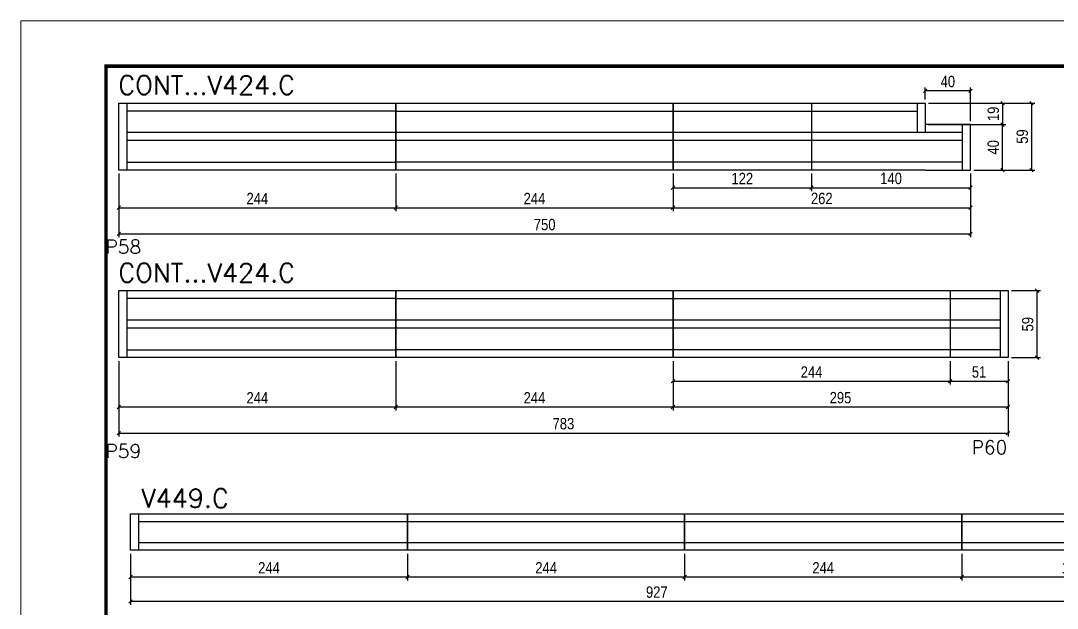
# Model space of a CAD drawing. Extents: x 567194 to 573448, y 6745 to 10093.
# Drawn here: x 568793 to 569705, y 7278 to 7795 of the extents above; entities that cross this region are included whole.
import ezdxf

# ---------------------------------------------------------------- set-up
doc = ezdxf.new("R2010")
doc.units = 0
doc.linetypes.add('DASHED', pattern=[0.75, 0.5, -0.25])
doc.layers.get('0').update_dxf_attribs({"linetype": 'CONTINUOUS'})
doc.layers.get('DEFPOINTS').update_dxf_attribs({"linetype": 'CONTINUOUS'})
for name, color, linetype in [('5', 5, 'CONTINUOUS'), ('COTA', 241, 'CONTINUOUS'), ('NOMENCLATURA', 7, 'CONTINUOUS'), ('Painéis', 200, 'CONTINUOUS'), ('SARR_2.2x7', 40, 'CONTINUOUS')]:
    doc.layers.add(name, color=color, linetype=linetype)
for name, color, linetype, lineweight in [('Escoras', 2, 'CONTINUOUS', 25), ('Folhas', 255, 'CONTINUOUS', 9), ('SARRAFO DE PRESSAO', 251, 'DASHED', 9)]:
    doc.layers.add(name, color=color, linetype=linetype, lineweight=lineweight)
doc.styles.add('COTA TECNICA-50', font='techl___.ttf', dxfattribs={"height": 10})
doc.styles.get("Standard").update_dxf_attribs({"font": 'ROMANS.SHX'})
doc.dimstyles.new('COTA PAINEL-50', dxfattribs={"dimtxt": 10, "dimasz": 3, "dimexe": 3, "dimexo": 3, "dimgap": 3, "dimtad": 1, "dimdec": 1, "dimzin": 12, "dimdsep": 46, "dimtxsty": 'COTA TECNICA-50', "dimblk1": 'OBLIQUE', "dimblk2": 'OBLIQUE', "dimsah": 1, "dimcen": 0.9, "dimclrd": 4, "dimclre": 4, "dimclrt": 240, "dimadec": 1, "dimazin": 3, "dimtfac": 1, "dimtdec": 1, "dimtmove": 0, "dimatfit": 3, "dimfxl": 1, "dimtolj": 1, "dimtzin": 12, "dimarcsym": 0})

# ---------------------------------------------------------------- blocks, each defined once
blk = doc.blocks.new('9999999999')
at = {"layer": 'Folhas'}
blk.add_lwpolyline([(98138.98, 34190.21), (99623.98, 34190.21), (99623.98, 35240.21), (98138.98, 35240.21)], close=True, dxfattribs=at)
at = {"layer": 'Folhas', "color": 30, "const_width": 3}
blk.add_lwpolyline([(98213.98, 34230.21), (99583.98, 34230.21), (99583.98, 35200.21), (98213.98, 35200.21)], close=True, dxfattribs=at)
blk = doc.blocks.new('_Oblique')
at = {"color": 0, "linetype": 'ByBlock', "lineweight": -2}
blk.add_line((-0.5, -0.5), (0.5, 0.5), dxfattribs=at)
blk = doc.blocks.new('*D35')
at = {"layer": 'COTA', "color": 4, "linetype": 'ByBlock', "lineweight": -2, "transparency": 16777216}
for p, q in [((568889.33, 7326.04), (568889.33, 7302.57)), ((569133.33, 7326.04), (569133.33, 7302.57)), ((568889.33, 7305.57), (569133.33, 7305.57))]:
    blk.add_line(p, q, dxfattribs=at)
at = {"layer": 'DEFPOINTS', "color": 0, "linetype": 'ByBlock', "transparency": 16777216}
for p in [(568889.33, 7329.04), (569133.33, 7329.04), (569133.33, 7305.57)]:
    blk.add_point(p, dxfattribs=at)
at = {"layer": 'COTA', "color": 4, "linetype": 'ByBlock', "lineweight": -2, "transparency": 16777216, "xscale": 3, "yscale": 3, "zscale": 3, "rotation": 180}
blk.add_blockref('_Oblique', (568889.33, 7305.57), dxfattribs=at)
at = {"layer": 'COTA', "color": 4, "linetype": 'ByBlock', "lineweight": -2, "transparency": 16777216, "xscale": 3, "yscale": 3, "zscale": 3}
blk.add_blockref('_Oblique', (569133.33, 7305.57), dxfattribs=at)
at = {"layer": 'COTA', "color": 240, "linetype": 'ByBlock', "transparency": 16777216, "insert": (569011.33, 7313.65), "char_height": 10, "attachment_point": 5, "style": 'COTA TECNICA-50'}
blk.add_mtext('\\A1;244', dxfattribs=at)
blk = doc.blocks.new('*D36')
at = {"layer": 'COTA', "color": 4, "linetype": 'ByBlock', "lineweight": -2, "transparency": 16777216}
for p, q in [((569133.33, 7326.04), (569133.33, 7302.57)), ((569377.33, 7326.04), (569377.33, 7302.57)), ((569133.33, 7305.57), (569377.33, 7305.57))]:
    blk.add_line(p, q, dxfattribs=at)
at = {"layer": 'DEFPOINTS', "color": 0, "linetype": 'ByBlock', "transparency": 16777216}
for p in [(569133.33, 7329.04), (569377.33, 7329.04), (569377.33, 7305.57)]:
    blk.add_point(p, dxfattribs=at)
at = {"layer": 'COTA', "color": 4, "linetype": 'ByBlock', "lineweight": -2, "transparency": 16777216, "xscale": 3, "yscale": 3, "zscale": 3, "rotation": 180}
blk.add_blockref('_Oblique', (569133.33, 7305.57), dxfattribs=at)
at = {"layer": 'COTA', "color": 4, "linetype": 'ByBlock', "lineweight": -2, "transparency": 16777216, "xscale": 3, "yscale": 3, "zscale": 3}
blk.add_blockref('_Oblique', (569377.33, 7305.57), dxfattribs=at)
at = {"layer": 'COTA', "color": 240, "linetype": 'ByBlock', "transparency": 16777216, "insert": (569255.33, 7313.65), "char_height": 10, "attachment_point": 5, "style": 'COTA TECNICA-50'}
blk.add_mtext('\\A1;244', dxfattribs=at)
blk = doc.blocks.new('*D37')
at = {"layer": 'COTA', "color": 4, "linetype": 'ByBlock', "lineweight": -2, "transparency": 16777216}
for p, q in [((569377.33, 7326.04), (569377.33, 7302.57)), ((569621.33, 7326.04), (569621.33, 7302.57)), ((569377.33, 7305.57), (569621.33, 7305.57))]:
    blk.add_line(p, q, dxfattribs=at)
at = {"layer": 'DEFPOINTS', "color": 0, "linetype": 'ByBlock', "transparency": 16777216}
for p in [(569377.33, 7329.04), (569621.33, 7329.04), (569621.33, 7305.57)]:
    blk.add_point(p, dxfattribs=at)
at = {"layer": 'COTA', "color": 4, "linetype": 'ByBlock', "lineweight": -2, "transparency": 16777216, "xscale": 3, "yscale": 3, "zscale": 3, "rotation": 180}
blk.add_blockref('_Oblique', (569377.33, 7305.57), dxfattribs=at)
at = {"layer": 'COTA', "color": 4, "linetype": 'ByBlock', "lineweight": -2, "transparency": 16777216, "xscale": 3, "yscale": 3, "zscale": 3}
blk.add_blockref('_Oblique', (569621.33, 7305.57), dxfattribs=at)
at = {"layer": 'COTA', "color": 240, "linetype": 'ByBlock', "transparency": 16777216, "insert": (569499.33, 7313.65), "char_height": 10, "attachment_point": 5, "style": 'COTA TECNICA-50'}
blk.add_mtext('\\A1;244', dxfattribs=at)
blk = doc.blocks.new('*D38')
at = {"layer": 'COTA', "color": 4, "linetype": 'ByBlock', "lineweight": -2, "transparency": 16777216}
for p, q in [((568889.33, 7326.04), (568889.33, 7281.08)), ((569816.33, 7326.04), (569816.33, 7281.08)), ((569816.33, 7284.08), (568889.33, 7284.08))]:
    blk.add_line(p, q, dxfattribs=at)
at = {"layer": 'DEFPOINTS', "color": 0, "linetype": 'ByBlock', "transparency": 16777216}
for p in [(568889.33, 7329.04), (569816.33, 7329.04), (568889.33, 7284.08)]:
    blk.add_point(p, dxfattribs=at)
at = {"layer": 'COTA', "color": 4, "linetype": 'ByBlock', "lineweight": -2, "transparency": 16777216, "xscale": 3, "yscale": 3, "zscale": 3, "rotation": 180}
blk.add_blockref('_Oblique', (568889.33, 7284.08), dxfattribs=at)
at = {"layer": 'COTA', "color": 4, "linetype": 'ByBlock', "lineweight": -2, "transparency": 16777216, "xscale": 3, "yscale": 3, "zscale": 3}
blk.add_blockref('_Oblique', (569816.33, 7284.08), dxfattribs=at)
at = {"layer": 'COTA', "color": 240, "linetype": 'ByBlock', "transparency": 16777216, "insert": (569352.83, 7292.18), "char_height": 10, "attachment_point": 5, "style": 'COTA TECNICA-50'}
blk.add_mtext('\\A1;927', dxfattribs=at)
blk = doc.blocks.new('*D157')
at = {"layer": 'DEFPOINTS', "color": 0, "linetype": 'ByBlock', "transparency": 16777216}
for p in [(569621.33, 7329.04), (569816.33, 7329.04), (569816.33, 7305.57)]:
    blk.add_point(p, dxfattribs=at)
at = {"layer": 'Escoras', "color": 4, "linetype": 'ByBlock', "lineweight": -2, "transparency": 16777216}
for p, q in [((569621.33, 7326.04), (569621.33, 7302.57)), ((569816.33, 7326.04), (569816.33, 7302.57)), ((569621.33, 7305.57), (569816.33, 7305.57))]:
    blk.add_line(p, q, dxfattribs=at)
at = {"layer": 'Escoras', "color": 4, "linetype": 'ByBlock', "lineweight": -2, "transparency": 16777216, "xscale": 3, "yscale": 3, "zscale": 3, "rotation": 180}
blk.add_blockref('_Oblique', (569621.33, 7305.57), dxfattribs=at)
at = {"layer": 'Escoras', "color": 4, "linetype": 'ByBlock', "lineweight": -2, "transparency": 16777216, "xscale": 3, "yscale": 3, "zscale": 3}
blk.add_blockref('_Oblique', (569816.33, 7305.57), dxfattribs=at)
at = {"layer": 'Escoras', "color": 240, "linetype": 'ByBlock', "transparency": 16777216, "insert": (569718.83, 7313.71), "char_height": 10, "attachment_point": 5, "style": 'COTA TECNICA-50'}
blk.add_mtext('\\A1;195', dxfattribs=at)
blk = doc.blocks.new('*D15')
at = {"layer": 'COTA', "color": 4, "linetype": 'ByBlock', "lineweight": -2, "transparency": 16777216}
for p, q in [((568879.07, 7495.72), (568879.07, 7429.27)), ((569662.07, 7495.72), (569662.07, 7429.27)), ((568879.07, 7432.27), (569662.07, 7432.27))]:
    blk.add_line(p, q, dxfattribs=at)
at = {"layer": 'DEFPOINTS', "color": 0, "linetype": 'ByBlock', "transparency": 16777216}
for p in [(568879.07, 7498.72), (569662.07, 7498.72), (569662.07, 7432.27)]:
    blk.add_point(p, dxfattribs=at)
at = {"layer": 'COTA', "color": 4, "linetype": 'ByBlock', "lineweight": -2, "transparency": 16777216, "xscale": 3, "yscale": 3, "zscale": 3, "rotation": 180}
blk.add_blockref('_Oblique', (568879.07, 7432.27), dxfattribs=at)
at = {"layer": 'COTA', "color": 4, "linetype": 'ByBlock', "lineweight": -2, "transparency": 16777216, "xscale": 3, "yscale": 3, "zscale": 3}
blk.add_blockref('_Oblique', (569662.07, 7432.27), dxfattribs=at)
at = {"layer": 'COTA', "color": 240, "linetype": 'ByBlock', "transparency": 16777216, "insert": (569270.57, 7440.51), "char_height": 10, "attachment_point": 5, "style": 'COTA TECNICA-50'}
blk.add_mtext('\\A1;783', dxfattribs=at)
blk = doc.blocks.new('*D131')
at = {"layer": 'COTA', "color": 4, "linetype": 'ByBlock', "lineweight": -2, "transparency": 16777216}
for p, q in [((568879.07, 7495.72), (568879.07, 7452.29)), ((569123.07, 7495.72), (569123.07, 7452.29)), ((568879.07, 7455.29), (569123.07, 7455.29))]:
    blk.add_line(p, q, dxfattribs=at)
at = {"layer": 'DEFPOINTS', "color": 0, "linetype": 'ByBlock', "transparency": 16777216}
for p in [(568879.07, 7498.72), (569123.07, 7498.72), (569123.07, 7455.29)]:
    blk.add_point(p, dxfattribs=at)
at = {"layer": 'COTA', "color": 4, "linetype": 'ByBlock', "lineweight": -2, "transparency": 16777216, "xscale": 3, "yscale": 3, "zscale": 3, "rotation": 180}
blk.add_blockref('_Oblique', (568879.07, 7455.29), dxfattribs=at)
at = {"layer": 'COTA', "color": 4, "linetype": 'ByBlock', "lineweight": -2, "transparency": 16777216, "xscale": 3, "yscale": 3, "zscale": 3}
blk.add_blockref('_Oblique', (569123.07, 7455.29), dxfattribs=at)
at = {"layer": 'COTA', "color": 240, "linetype": 'ByBlock', "transparency": 16777216, "insert": (569001.07, 7463.36), "char_height": 10, "attachment_point": 5, "style": 'COTA TECNICA-50'}
blk.add_mtext('\\A1;244', dxfattribs=at)
blk = doc.blocks.new('*D132')
at = {"layer": 'COTA', "color": 4, "linetype": 'ByBlock', "lineweight": -2, "transparency": 16777216}
for p, q in [((569123.07, 7495.72), (569123.07, 7452.29)), ((569367.07, 7495.72), (569367.07, 7452.29)), ((569123.07, 7455.29), (569367.07, 7455.29))]:
    blk.add_line(p, q, dxfattribs=at)
at = {"layer": 'DEFPOINTS', "color": 0, "linetype": 'ByBlock', "transparency": 16777216}
for p in [(569123.07, 7498.72), (569367.07, 7498.72), (569367.07, 7455.29)]:
    blk.add_point(p, dxfattribs=at)
at = {"layer": 'COTA', "color": 4, "linetype": 'ByBlock', "lineweight": -2, "transparency": 16777216, "xscale": 3, "yscale": 3, "zscale": 3, "rotation": 180}
blk.add_blockref('_Oblique', (569123.07, 7455.29), dxfattribs=at)
at = {"layer": 'COTA', "color": 4, "linetype": 'ByBlock', "lineweight": -2, "transparency": 16777216, "xscale": 3, "yscale": 3, "zscale": 3}
blk.add_blockref('_Oblique', (569367.07, 7455.29), dxfattribs=at)
at = {"layer": 'COTA', "color": 240, "linetype": 'ByBlock', "transparency": 16777216, "insert": (569245.07, 7463.36), "char_height": 10, "attachment_point": 5, "style": 'COTA TECNICA-50'}
blk.add_mtext('\\A1;244', dxfattribs=at)
blk = doc.blocks.new('*D133')
at = {"layer": 'COTA', "color": 4, "linetype": 'ByBlock', "lineweight": -2, "transparency": 16777216}
for p, q in [((569367.07, 7495.72), (569367.07, 7452.29)), ((569662.07, 7495.72), (569662.07, 7452.29)), ((569367.07, 7455.29), (569662.07, 7455.29))]:
    blk.add_line(p, q, dxfattribs=at)
at = {"layer": 'DEFPOINTS', "color": 0, "linetype": 'ByBlock', "transparency": 16777216}
for p in [(569367.07, 7498.72), (569662.07, 7498.72), (569662.07, 7455.29)]:
    blk.add_point(p, dxfattribs=at)
at = {"layer": 'COTA', "color": 4, "linetype": 'ByBlock', "lineweight": -2, "transparency": 16777216, "xscale": 3, "yscale": 3, "zscale": 3, "rotation": 180}
blk.add_blockref('_Oblique', (569367.07, 7455.29), dxfattribs=at)
at = {"layer": 'COTA', "color": 4, "linetype": 'ByBlock', "lineweight": -2, "transparency": 16777216, "xscale": 3, "yscale": 3, "zscale": 3}
blk.add_blockref('_Oblique', (569662.07, 7455.29), dxfattribs=at)
at = {"layer": 'COTA', "color": 240, "linetype": 'ByBlock', "transparency": 16777216, "insert": (569514.57, 7463.43), "char_height": 10, "attachment_point": 5, "style": 'COTA TECNICA-50'}
blk.add_mtext('\\A1;295', dxfattribs=at)
blk = doc.blocks.new('*D16')
at = {"layer": 'COTA', "color": 4, "linetype": 'ByBlock', "lineweight": -2, "transparency": 16777216}
for p, q in [((569665.07, 7557.72), (569690.59, 7557.72)), ((569687.59, 7557.72), (569687.59, 7498.72)), ((569665.07, 7498.72), (569690.59, 7498.72))]:
    blk.add_line(p, q, dxfattribs=at)
at = {"layer": 'DEFPOINTS', "color": 0, "linetype": 'ByBlock', "transparency": 16777216}
for p in [(569662.07, 7557.72), (569662.07, 7498.72), (569687.59, 7498.72)]:
    blk.add_point(p, dxfattribs=at)
at = {"layer": 'COTA', "color": 4, "linetype": 'ByBlock', "lineweight": -2, "transparency": 16777216, "xscale": 3, "yscale": 3, "zscale": 3}
for p, rotation in [((569687.59, 7557.72), 90), ((569687.59, 7498.72), 270)]:
    blk.add_blockref('_Oblique', p, dxfattribs=dict(at, rotation=rotation))
at = {"layer": 'COTA', "color": 240, "linetype": 'ByBlock', "transparency": 16777216, "insert": (569679.45, 7528.22), "char_height": 10, "attachment_point": 5, "rotation": 90, "style": 'COTA TECNICA-50'}
blk.add_mtext('\\A1;59', dxfattribs=at)
blk = doc.blocks.new('*D134')
at = {"layer": 'DEFPOINTS', "color": 0, "linetype": 'ByBlock', "transparency": 16777216}
for p in [(569367.07, 7498.72), (569611.07, 7498.72), (569611.07, 7477.98)]:
    blk.add_point(p, dxfattribs=at)
at = {"layer": 'Escoras', "color": 4, "linetype": 'ByBlock', "lineweight": -2, "transparency": 16777216}
for p, q in [((569367.07, 7495.72), (569367.07, 7474.98)), ((569611.07, 7495.72), (569611.07, 7474.98)), ((569367.07, 7477.98), (569611.07, 7477.98))]:
    blk.add_line(p, q, dxfattribs=at)
at = {"layer": 'Escoras', "color": 4, "linetype": 'ByBlock', "lineweight": -2, "transparency": 16777216, "xscale": 3, "yscale": 3, "zscale": 3, "rotation": 180}
blk.add_blockref('_Oblique', (569367.07, 7477.98), dxfattribs=at)
at = {"layer": 'Escoras', "color": 4, "linetype": 'ByBlock', "lineweight": -2, "transparency": 16777216, "xscale": 3, "yscale": 3, "zscale": 3}
blk.add_blockref('_Oblique', (569611.07, 7477.98), dxfattribs=at)
at = {"layer": 'Escoras', "color": 240, "linetype": 'ByBlock', "transparency": 16777216, "insert": (569489.07, 7486.05), "char_height": 10, "attachment_point": 5, "style": 'COTA TECNICA-50'}
blk.add_mtext('\\A1;244', dxfattribs=at)
blk = doc.blocks.new('*D135')
at = {"layer": 'DEFPOINTS', "color": 0, "linetype": 'ByBlock', "transparency": 16777216}
for p in [(569611.07, 7498.72), (569662.07, 7498.72), (569662.07, 7477.98)]:
    blk.add_point(p, dxfattribs=at)
at = {"layer": 'Escoras', "color": 4, "linetype": 'ByBlock', "lineweight": -2, "transparency": 16777216}
for p, q in [((569611.07, 7495.72), (569611.07, 7474.98)), ((569662.07, 7495.72), (569662.07, 7474.98)), ((569611.07, 7477.98), (569662.07, 7477.98))]:
    blk.add_line(p, q, dxfattribs=at)
at = {"layer": 'Escoras', "color": 4, "linetype": 'ByBlock', "lineweight": -2, "transparency": 16777216, "xscale": 3, "yscale": 3, "zscale": 3, "rotation": 180}
blk.add_blockref('_Oblique', (569611.07, 7477.98), dxfattribs=at)
at = {"layer": 'Escoras', "color": 4, "linetype": 'ByBlock', "lineweight": -2, "transparency": 16777216, "xscale": 3, "yscale": 3, "zscale": 3}
blk.add_blockref('_Oblique', (569662.07, 7477.98), dxfattribs=at)
at = {"layer": 'Escoras', "color": 240, "linetype": 'ByBlock', "transparency": 16777216, "insert": (569636.57, 7486.09), "char_height": 10, "attachment_point": 5, "style": 'COTA TECNICA-50'}
blk.add_mtext('\\A1;51', dxfattribs=at)
blk = doc.blocks.new('*D30')
at = {"layer": 'COTA', "color": 4, "linetype": 'ByBlock', "lineweight": -2, "transparency": 16777216}
for p, q in [((568879.07, 7660.93), (568879.07, 7604.77)), ((569629.07, 7660.93), (569629.07, 7604.77)), ((568879.07, 7607.77), (569629.07, 7607.77))]:
    blk.add_line(p, q, dxfattribs=at)
at = {"layer": 'DEFPOINTS', "color": 0, "linetype": 'ByBlock', "transparency": 16777216}
for p in [(568879.07, 7663.93), (569629.07, 7663.93), (569629.07, 7607.77)]:
    blk.add_point(p, dxfattribs=at)
at = {"layer": 'COTA', "color": 4, "linetype": 'ByBlock', "lineweight": -2, "transparency": 16777216, "xscale": 3, "yscale": 3, "zscale": 3, "rotation": 180}
blk.add_blockref('_Oblique', (568879.07, 7607.77), dxfattribs=at)
at = {"layer": 'COTA', "color": 4, "linetype": 'ByBlock', "lineweight": -2, "transparency": 16777216, "xscale": 3, "yscale": 3, "zscale": 3}
blk.add_blockref('_Oblique', (569629.07, 7607.77), dxfattribs=at)
at = {"layer": 'COTA', "color": 240, "linetype": 'ByBlock', "transparency": 16777216, "insert": (569254.07, 7615.88), "char_height": 10, "attachment_point": 5, "style": 'COTA TECNICA-50'}
blk.add_mtext('\\A1;750', dxfattribs=at)
blk = doc.blocks.new('*D31')
at = {"layer": 'COTA', "color": 4, "linetype": 'ByBlock', "lineweight": -2, "transparency": 16777216}
for p, q in [((568879.07, 7660.93), (568879.07, 7627.79)), ((569123.07, 7660.93), (569123.07, 7627.79)), ((568879.07, 7630.79), (569123.07, 7630.79))]:
    blk.add_line(p, q, dxfattribs=at)
at = {"layer": 'DEFPOINTS', "color": 0, "linetype": 'ByBlock', "transparency": 16777216}
for p in [(568879.07, 7663.93), (569123.07, 7663.93), (569123.07, 7630.79)]:
    blk.add_point(p, dxfattribs=at)
at = {"layer": 'COTA', "color": 4, "linetype": 'ByBlock', "lineweight": -2, "transparency": 16777216, "xscale": 3, "yscale": 3, "zscale": 3, "rotation": 180}
blk.add_blockref('_Oblique', (568879.07, 7630.79), dxfattribs=at)
at = {"layer": 'COTA', "color": 4, "linetype": 'ByBlock', "lineweight": -2, "transparency": 16777216, "xscale": 3, "yscale": 3, "zscale": 3}
blk.add_blockref('_Oblique', (569123.07, 7630.79), dxfattribs=at)
at = {"layer": 'COTA', "color": 240, "linetype": 'ByBlock', "transparency": 16777216, "insert": (569001.07, 7638.87), "char_height": 10, "attachment_point": 5, "style": 'COTA TECNICA-50'}
blk.add_mtext('\\A1;244', dxfattribs=at)
blk = doc.blocks.new('*D32')
at = {"layer": 'COTA', "color": 4, "linetype": 'ByBlock', "lineweight": -2, "transparency": 16777216}
for p, q in [((569123.07, 7660.93), (569123.07, 7627.79)), ((569367.07, 7660.93), (569367.07, 7627.79)), ((569123.07, 7630.79), (569367.07, 7630.79))]:
    blk.add_line(p, q, dxfattribs=at)
at = {"layer": 'DEFPOINTS', "color": 0, "linetype": 'ByBlock', "transparency": 16777216}
for p in [(569123.07, 7663.93), (569367.07, 7663.93), (569367.07, 7630.79)]:
    blk.add_point(p, dxfattribs=at)
at = {"layer": 'COTA', "color": 4, "linetype": 'ByBlock', "lineweight": -2, "transparency": 16777216, "xscale": 3, "yscale": 3, "zscale": 3, "rotation": 180}
blk.add_blockref('_Oblique', (569123.07, 7630.79), dxfattribs=at)
at = {"layer": 'COTA', "color": 4, "linetype": 'ByBlock', "lineweight": -2, "transparency": 16777216, "xscale": 3, "yscale": 3, "zscale": 3}
blk.add_blockref('_Oblique', (569367.07, 7630.79), dxfattribs=at)
at = {"layer": 'COTA', "color": 240, "linetype": 'ByBlock', "transparency": 16777216, "insert": (569245.07, 7638.87), "char_height": 10, "attachment_point": 5, "style": 'COTA TECNICA-50'}
blk.add_mtext('\\A1;244', dxfattribs=at)
blk = doc.blocks.new('*D33')
at = {"layer": 'COTA', "color": 4, "linetype": 'ByBlock', "lineweight": -2, "transparency": 16777216}
for p, q in [((569367.07, 7660.93), (569367.07, 7627.79)), ((569629.07, 7660.93), (569629.07, 7627.79)), ((569367.07, 7630.79), (569629.07, 7630.79))]:
    blk.add_line(p, q, dxfattribs=at)
at = {"layer": 'DEFPOINTS', "color": 0, "linetype": 'ByBlock', "transparency": 16777216}
for p in [(569367.07, 7663.93), (569629.07, 7663.93), (569629.07, 7630.79)]:
    blk.add_point(p, dxfattribs=at)
at = {"layer": 'COTA', "color": 4, "linetype": 'ByBlock', "lineweight": -2, "transparency": 16777216, "xscale": 3, "yscale": 3, "zscale": 3, "rotation": 180}
blk.add_blockref('_Oblique', (569367.07, 7630.79), dxfattribs=at)
at = {"layer": 'COTA', "color": 4, "linetype": 'ByBlock', "lineweight": -2, "transparency": 16777216, "xscale": 3, "yscale": 3, "zscale": 3}
blk.add_blockref('_Oblique', (569629.07, 7630.79), dxfattribs=at)
at = {"layer": 'COTA', "color": 240, "linetype": 'ByBlock', "transparency": 16777216, "insert": (569498.07, 7638.9), "char_height": 10, "attachment_point": 5, "style": 'COTA TECNICA-50'}
blk.add_mtext('\\A1;262', dxfattribs=at)
blk = doc.blocks.new('*D152')
at = {"layer": 'DEFPOINTS', "color": 0, "linetype": 'ByBlock', "transparency": 16777216}
for p in [(569589.07, 7722.93), (569589.07, 7703.93), (569657.2, 7703.93)]:
    blk.add_point(p, dxfattribs=at)
at = {"layer": 'Escoras', "color": 4, "linetype": 'ByBlock', "lineweight": -2, "transparency": 16777216}
for p, q in [((569592.07, 7722.93), (569660.2, 7722.93)), ((569657.2, 7722.93), (569657.2, 7703.93)), ((569592.07, 7703.93), (569660.2, 7703.93))]:
    blk.add_line(p, q, dxfattribs=at)
at = {"layer": 'Escoras', "color": 4, "linetype": 'ByBlock', "lineweight": -2, "transparency": 16777216, "xscale": 3, "yscale": 3, "zscale": 3}
for p, rotation in [((569657.2, 7722.93), 90), ((569657.2, 7703.93), 270)]:
    blk.add_blockref('_Oblique', p, dxfattribs=dict(at, rotation=rotation))
at = {"layer": 'Escoras', "color": 240, "linetype": 'ByBlock', "transparency": 16777216, "insert": (569649.11, 7713.43), "char_height": 10, "attachment_point": 5, "rotation": 90, "style": 'COTA TECNICA-50'}
blk.add_mtext('\\A1;19', dxfattribs=at)
blk = doc.blocks.new('*D153')
at = {"layer": 'DEFPOINTS', "color": 0, "linetype": 'ByBlock', "transparency": 16777216}
for p in [(569589.07, 7722.93), (569629.07, 7663.93), (569682.8, 7663.93)]:
    blk.add_point(p, dxfattribs=at)
at = {"layer": 'Escoras', "color": 4, "linetype": 'ByBlock', "lineweight": -2, "transparency": 16777216}
for p, q in [((569592.07, 7722.93), (569685.8, 7722.93)), ((569682.8, 7722.93), (569682.8, 7663.93)), ((569632.07, 7663.93), (569685.8, 7663.93))]:
    blk.add_line(p, q, dxfattribs=at)
at = {"layer": 'Escoras', "color": 4, "linetype": 'ByBlock', "lineweight": -2, "transparency": 16777216, "xscale": 3, "yscale": 3, "zscale": 3}
for p, rotation in [((569682.8, 7722.93), 90), ((569682.8, 7663.93), 270)]:
    blk.add_blockref('_Oblique', p, dxfattribs=dict(at, rotation=rotation))
at = {"layer": 'Escoras', "color": 240, "linetype": 'ByBlock', "transparency": 16777216, "insert": (569674.66, 7693.43), "char_height": 10, "attachment_point": 5, "rotation": 90, "style": 'COTA TECNICA-50'}
blk.add_mtext('\\A1;59', dxfattribs=at)
blk = doc.blocks.new('*D154')
at = {"layer": 'DEFPOINTS', "color": 0, "linetype": 'ByBlock', "transparency": 16777216}
for p in [(569629.07, 7703.93), (569657.2, 7703.93), (569629.07, 7663.93)]:
    blk.add_point(p, dxfattribs=at)
at = {"layer": 'Escoras', "color": 4, "linetype": 'ByBlock', "lineweight": -2, "transparency": 16777216}
for p, q in [((569632.07, 7703.93), (569660.2, 7703.93)), ((569657.2, 7663.93), (569657.2, 7703.93)), ((569632.07, 7663.93), (569660.2, 7663.93))]:
    blk.add_line(p, q, dxfattribs=at)
at = {"layer": 'Escoras', "color": 4, "linetype": 'ByBlock', "lineweight": -2, "transparency": 16777216, "xscale": 3, "yscale": 3, "zscale": 3}
for p, rotation in [((569657.2, 7703.93), 90), ((569657.2, 7663.93), 270)]:
    blk.add_blockref('_Oblique', p, dxfattribs=dict(at, rotation=rotation))
at = {"layer": 'Escoras', "color": 240, "linetype": 'ByBlock', "transparency": 16777216, "insert": (569649.09, 7683.93), "char_height": 10, "attachment_point": 5, "rotation": 90, "style": 'COTA TECNICA-50'}
blk.add_mtext('\\A1;40', dxfattribs=at)
blk = doc.blocks.new('*D34')
at = {"layer": 'DEFPOINTS', "color": 0, "linetype": 'ByBlock', "transparency": 16777216}
for p in [(569589.07, 7733.75), (569589.07, 7722.93), (569629.07, 7703.93)]:
    blk.add_point(p, dxfattribs=at)
at = {"layer": 'Escoras', "color": 4, "linetype": 'ByBlock', "lineweight": -2, "transparency": 16777216}
for p, q in [((569589.07, 7725.93), (569589.07, 7736.75)), ((569629.07, 7733.75), (569589.07, 7733.75)), ((569629.07, 7706.93), (569629.07, 7736.75))]:
    blk.add_line(p, q, dxfattribs=at)
at = {"layer": 'Escoras', "color": 4, "linetype": 'ByBlock', "lineweight": -2, "transparency": 16777216, "xscale": 3, "yscale": 3, "zscale": 3, "rotation": 180}
blk.add_blockref('_Oblique', (569589.07, 7733.75), dxfattribs=at)
at = {"layer": 'Escoras', "color": 4, "linetype": 'ByBlock', "lineweight": -2, "transparency": 16777216, "xscale": 3, "yscale": 3, "zscale": 3}
blk.add_blockref('_Oblique', (569629.07, 7733.75), dxfattribs=at)
at = {"layer": 'Escoras', "color": 240, "linetype": 'ByBlock', "transparency": 16777216, "insert": (569609.07, 7741.85), "char_height": 10, "attachment_point": 5, "style": 'COTA TECNICA-50'}
blk.add_mtext('\\A1;40', dxfattribs=at)
blk = doc.blocks.new('*D155')
at = {"layer": 'DEFPOINTS', "color": 0, "linetype": 'ByBlock', "transparency": 16777216}
for p in [(569367.07, 7663.93), (569489.07, 7663.93), (569489.07, 7648.41)]:
    blk.add_point(p, dxfattribs=at)
at = {"layer": 'Escoras', "color": 4, "linetype": 'ByBlock', "lineweight": -2, "transparency": 16777216}
for p, q in [((569367.07, 7660.93), (569367.07, 7645.41)), ((569489.07, 7660.93), (569489.07, 7645.41)), ((569367.07, 7648.41), (569489.07, 7648.41))]:
    blk.add_line(p, q, dxfattribs=at)
at = {"layer": 'Escoras', "color": 4, "linetype": 'ByBlock', "lineweight": -2, "transparency": 16777216, "xscale": 3, "yscale": 3, "zscale": 3, "rotation": 180}
blk.add_blockref('_Oblique', (569367.07, 7648.41), dxfattribs=at)
at = {"layer": 'Escoras', "color": 4, "linetype": 'ByBlock', "lineweight": -2, "transparency": 16777216, "xscale": 3, "yscale": 3, "zscale": 3}
blk.add_blockref('_Oblique', (569489.07, 7648.41), dxfattribs=at)
at = {"layer": 'Escoras', "color": 240, "linetype": 'ByBlock', "transparency": 16777216, "insert": (569428.07, 7656.47), "char_height": 10, "attachment_point": 5, "style": 'COTA TECNICA-50'}
blk.add_mtext('\\A1;122', dxfattribs=at)
blk = doc.blocks.new('*D156')
at = {"layer": 'DEFPOINTS', "color": 0, "linetype": 'ByBlock', "transparency": 16777216}
for p in [(569489.07, 7663.93), (569629.07, 7663.93), (569629.07, 7648.41)]:
    blk.add_point(p, dxfattribs=at)
at = {"layer": 'Escoras', "color": 4, "linetype": 'ByBlock', "lineweight": -2, "transparency": 16777216}
for p, q in [((569489.07, 7660.93), (569489.07, 7645.41)), ((569629.07, 7660.93), (569629.07, 7645.41)), ((569489.07, 7648.41), (569629.07, 7648.41))]:
    blk.add_line(p, q, dxfattribs=at)
at = {"layer": 'Escoras', "color": 4, "linetype": 'ByBlock', "lineweight": -2, "transparency": 16777216, "xscale": 3, "yscale": 3, "zscale": 3, "rotation": 180}
blk.add_blockref('_Oblique', (569489.07, 7648.41), dxfattribs=at)
at = {"layer": 'Escoras', "color": 4, "linetype": 'ByBlock', "lineweight": -2, "transparency": 16777216, "xscale": 3, "yscale": 3, "zscale": 3}
blk.add_blockref('_Oblique', (569629.07, 7648.41), dxfattribs=at)
at = {"layer": 'Escoras', "color": 240, "linetype": 'ByBlock', "transparency": 16777216, "insert": (569559.07, 7656.52), "char_height": 10, "attachment_point": 5, "style": 'COTA TECNICA-50'}
blk.add_mtext('\\A1;140', dxfattribs=at)

msp = doc.modelspace()

# ---------------------------------------------------------------- linework, layer by layer
at = {"layer": 'Painéis', "linetype": 'Continuous'}
for p, q in [((569489.07, 7722.93), (569489.07, 7663.93)), ((569629.07, 7703.93), (569589.07, 7703.93)), ((569629.07, 7663.93), (569629.07, 7703.93)), ((569589.07, 7663.93), (569629.07, 7663.93)), ((569611.07, 7557.72), (569611.07, 7498.72))]:
    msp.add_line(p, q, dxfattribs=at)
for points in [[(568879.07, 7722.93), (569123.07, 7722.93), (569123.07, 7663.93), (568879.07, 7663.93)], [(569123.07, 7722.93), (569367.07, 7722.93), (569367.07, 7663.93), (569123.07, 7663.93)], [(568879.07, 7557.72), (569123.07, 7557.72), (569123.07, 7498.72), (568879.07, 7498.72)], [(569123.07, 7557.72), (569367.07, 7557.72), (569367.07, 7498.72), (569123.07, 7498.72)], [(569367.07, 7557.72), (569662.07, 7557.72), (569662.07, 7498.72), (569367.07, 7498.72)], [(568889.33, 7361.04), (569133.33, 7361.04), (569133.33, 7329.04), (568889.33, 7329.04)], [(569133.33, 7361.04), (569377.33, 7361.04), (569377.33, 7329.04), (569133.33, 7329.04)], [(569377.33, 7361.04), (569621.33, 7361.04), (569621.33, 7329.04), (569377.33, 7329.04)], [(569621.33, 7361.04), (569816.33, 7361.04), (569816.33, 7329.04), (569621.33, 7329.04)]]:
    msp.add_lwpolyline(points, close=True, dxfattribs=at)
msp.add_lwpolyline([(569589.07, 7663.93), (569367.07, 7663.93), (569367.07, 7722.93), (569589.07, 7722.93), (569589.07, 7703.93)], dxfattribs=at)
at = {"layer": 'SARR_2.2x7', "linetype": 'Continuous'}
for p, q in [((568886.07, 7722.93), (568886.07, 7663.93)), ((569582.07, 7722.93), (569582.07, 7696.93)), ((569123.07, 7715.93), (568886.07, 7715.93)), ((569123.07, 7715.93), (569367.07, 7715.93)), ((569367.07, 7715.93), (569582.07, 7715.93)), ((569589.07, 7703.93), (569589.07, 7696.93)), ((569622.07, 7696.93), (569622.07, 7703.93)), ((569123.07, 7696.93), (568886.07, 7696.93)), ((569367.07, 7696.93), (569123.07, 7696.93)), ((569582.07, 7696.93), (569367.07, 7696.93)), ((569589.07, 7696.93), (569582.07, 7696.93)), ((569622.07, 7696.93), (569589.07, 7696.93)), ((569622.07, 7663.93), (569622.07, 7696.93)), ((569123.07, 7689.93), (568886.07, 7689.93)), ((569367.07, 7689.93), (569123.07, 7689.93)), ((569622.07, 7689.93), (569367.07, 7689.93)), ((568886.07, 7670.93), (569123.07, 7670.93)), ((569367.07, 7670.93), (569123.07, 7670.93)), ((569622.07, 7670.93), (569367.07, 7670.93)), ((568886.07, 7557.72), (568886.07, 7498.72)), ((569655.07, 7557.72), (569655.07, 7498.72)), ((569123.07, 7550.72), (568886.07, 7550.72)), ((569123.07, 7550.72), (569367.07, 7550.72)), ((569367.07, 7550.72), (569655.07, 7550.72)), ((569123.07, 7531.72), (568886.07, 7531.72)), ((569367.07, 7531.72), (569123.07, 7531.72)), ((569655.07, 7531.72), (569367.07, 7531.72)), ((569123.07, 7524.72), (568886.07, 7524.72)), ((569367.07, 7524.72), (569123.07, 7524.72)), ((569655.07, 7524.72), (569367.07, 7524.72)), ((568886.07, 7505.72), (569123.07, 7505.72)), ((569367.07, 7505.72), (569123.07, 7505.72)), ((569655.07, 7505.72), (569367.07, 7505.72)), ((568896.33, 7361.04), (568896.33, 7329.04)), ((569133.33, 7354.04), (568896.33, 7354.04)), ((569377.33, 7354.04), (569133.33, 7354.04)), ((569809.33, 7354.04), (569377.33, 7354.04)), ((568896.33, 7336.04), (569133.33, 7336.04)), ((569133.33, 7336.04), (569377.33, 7336.04)), ((569377.33, 7336.04), (569809.33, 7336.04))]:
    msp.add_line(p, q, dxfattribs=at)

# ---------------------------------------------------------------- block references
at = {"layer": 'SARRAFO DE PRESSAO', "color": 6, "linetype": 'ByBlock'}
msp.add_blockref('9999999999', (470653.73, -27444.76), dxfattribs=at)

# ---------------------------------------------------------------- texts
at = {"layer": '5', "linetype": 'Continuous'}
for s, p in [('P58', (568867.43, 7590.34)), ('P59', (568867.43, 7410.39)), ('P60', (569630.09, 7413.64))]:
    msp.add_text(s, height=12, rotation=359.99996, dxfattribs=at).set_placement(p)
at = {"layer": 'NOMENCLATURA', "linetype": 'Continuous'}
for s, p in [('CONT...V424.C', (568878.69, 7730.47)), ('CONT...V424.C', (568878.69, 7565.26)), ('V449.C', (568898.91, 7366.62))]:
    msp.add_text(s, height=16.5, dxfattribs=at).set_placement(p)

# ---------------------------------------------------------------- dimensions: what is measured, and where the dimension line sits
at = {"layer": 'COTA', "linetype": 'ByBlock'}
for p1, p2, distance, picture, middle in [((568879.07, 7663.93), (569629.07, 7663.93), -56.16, '*D30', (569254.07, 7615.88)), ((568879.07, 7663.93), (569123.07, 7663.93), -33.14, '*D31', (569001.07, 7638.87)), ((569123.07, 7663.93), (569367.07, 7663.93), -33.14, '*D32', (569245.07, 7638.87)), ((569367.07, 7663.93), (569629.07, 7663.93), -33.14, '*D33', (569498.07, 7638.9)), ((569662.07, 7557.72), (569662.07, 7498.72), 25.52, '*D16', (569679.45, 7528.22)), ((568879.07, 7498.72), (569662.07, 7498.72), -66.45, '*D15', (569270.57, 7440.51)), ((568879.07, 7498.72), (569123.07, 7498.72), -43.43, '*D131', (569001.07, 7463.36)), ((569123.07, 7498.72), (569367.07, 7498.72), -43.43, '*D132', (569245.07, 7463.36)), ((569367.07, 7498.72), (569662.07, 7498.72), -43.43, '*D133', (569514.57, 7463.43))]:
    dim = msp.add_aligned_dim(p1=p1, p2=p2, distance=distance, dimstyle='COTA PAINEL-50', override={"dimarcsym": 1}, dxfattribs=at)
    dim.commit()
    dim.dimension.update_dxf_attribs({"geometry": picture, "text_midpoint": middle})
for base, p1, p2, picture, middle in [((569133.33, 7305.57), (568889.33, 7329.04), (569133.33, 7329.04), '*D35', (569011.33, 7313.65)), ((568889.33, 7284.08), (569816.33, 7329.04), (568889.33, 7329.04), '*D38', (569352.83, 7292.18)), ((569377.33, 7305.57), (569133.33, 7329.04), (569377.33, 7329.04), '*D36', (569255.33, 7313.65)), ((569621.33, 7305.57), (569377.33, 7329.04), (569621.33, 7329.04), '*D37', (569499.33, 7313.65))]:
    dim = msp.add_linear_dim(base=base, p1=p1, p2=p2, dimstyle='COTA PAINEL-50', override={"dimtmove": 1, "dimarcsym": 1}, dxfattribs=at)
    dim.commit()
    dim.dimension.update_dxf_attribs({"geometry": picture, "text_midpoint": middle})
at = {"layer": 'Escoras', "color": 1, "linetype": 'ByBlock'}
for base, p1, p2, picture, middle in [((569589.07, 7733.75), (569629.07, 7703.93), (569589.07, 7722.93), '*D34', (569609.07, 7741.85)), ((569489.07, 7648.41), (569367.07, 7663.93), (569489.07, 7663.93), '*D155', (569428.07, 7656.47)), ((569629.07, 7648.41), (569489.07, 7663.93), (569629.07, 7663.93), '*D156', (569559.07, 7656.52)), ((569816.33, 7305.57), (569621.33, 7329.04), (569816.33, 7329.04), '*D157', (569718.83, 7313.71))]:
    dim = msp.add_linear_dim(base=base, p1=p1, p2=p2, dimstyle='COTA PAINEL-50', override={"dimarcsym": 1}, dxfattribs=at)
    dim.commit()
    dim.dimension.update_dxf_attribs({"geometry": picture, "text_midpoint": middle})
for p1, p2, distance, picture, middle in [((569589.07, 7722.93), (569589.07, 7703.93), 68.12, '*D152', (569649.11, 7713.43)), ((569367.07, 7498.72), (569611.07, 7498.72), -20.74, '*D134', (569489.07, 7486.05)), ((569611.07, 7498.72), (569662.07, 7498.72), -20.74, '*D135', (569636.57, 7486.09))]:
    dim = msp.add_aligned_dim(p1=p1, p2=p2, distance=distance, dimstyle='COTA PAINEL-50', override={"dimarcsym": 1}, dxfattribs=at)
    dim.commit()
    dim.dimension.update_dxf_attribs({"geometry": picture, "text_midpoint": middle})
for base, p1, p2, picture, middle in [((569682.8, 7663.93), (569589.07, 7722.93), (569629.07, 7663.93), '*D153', (569674.66, 7693.43)), ((569657.2, 7703.93), (569629.07, 7663.93), (569629.07, 7703.93), '*D154', (569649.09, 7683.93))]:
    dim = msp.add_linear_dim(base=base, p1=p1, p2=p2, angle=90, dimstyle='COTA PAINEL-50', override={"dimarcsym": 1}, dxfattribs=at)
    dim.commit()
    dim.dimension.update_dxf_attribs({"geometry": picture, "text_midpoint": middle})

doc.saveas('drawing.dxf')
